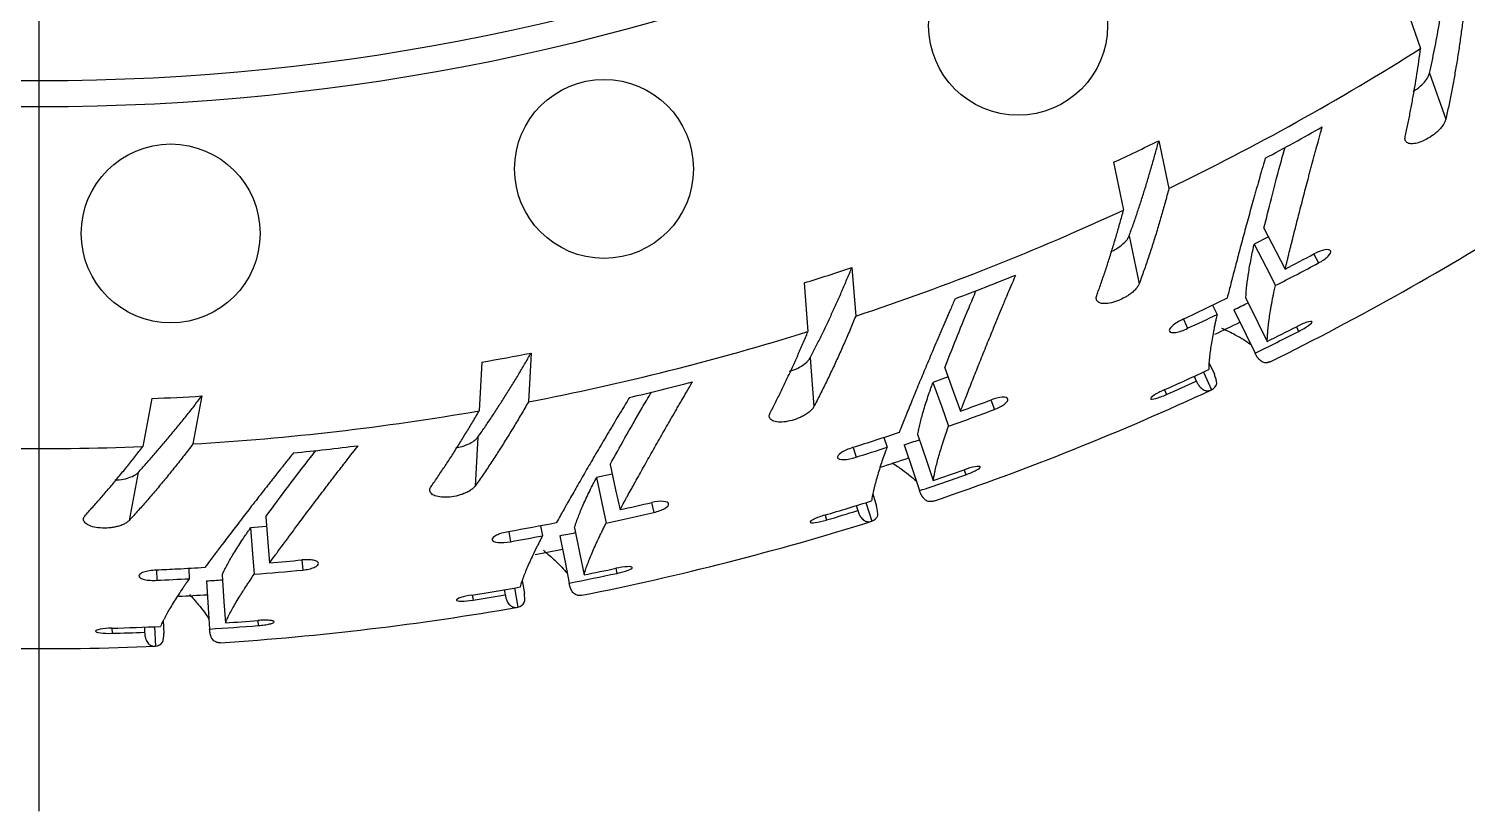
# Model space of a CAD drawing. Header units: millimetres. Extents: x 0 to 594, y 0 to 420.
# Drawn here: x 443.68 to 487.91, y 119.35 to 143.4 of the extents above; entities that cross this region are included whole.
import ezdxf

# ---------------------------------------------------------------- set-up
doc = ezdxf.new("R2010")
doc.units = ezdxf.units.MM
doc.linetypes.add('CENTERX2', pattern=[20.32, 12.7, -2.54, 2.54, -2.54])
doc.layers.add('중심선', color=1, linetype='CENTERX2')

msp = doc.modelspace()

# ---------------------------------------------------------------- linework, layer by layer
at = {"color": 7, "linetype": 'Continuous', "lineweight": 25}
for p, q in [((485.98, 144.215), (486.48, 142.801)), ((486.752, 142.034), (487.253, 140.62)), ((478.427, 139.959), (478.739, 138.491)), ((477.034, 139.299), (477.346, 137.831)), ((477.515, 137.035), (477.827, 135.568)), ((481.799, 137.013), (481.362, 136.785)), ((468.99, 136.064), (469.108, 134.569)), ((467.523, 135.592), (467.64, 134.096)), ((479.184, 134.477), (479.316, 134.196)), ((480.084, 134.905), (480.219, 134.623)), ((457.609, 133.158), (457.531, 131.66)), ((459.126, 133.435), (459.047, 131.937)), ((467.704, 133.285), (467.822, 131.789)), ((471.949, 132.704), (471.485, 132.535)), ((479.513, 132.722), (479.58, 132.576)), ((480.151, 132.773), (479.982, 133.134)), ((447.463, 132.039), (447.19, 130.564)), ((449.003, 132.116), (448.729, 130.641)), ((457.488, 130.847), (457.41, 129.349)), ((469.026, 130.531), (469.119, 130.235)), ((469.974, 130.837), (470.071, 130.541)), ((447.041, 129.764), (446.768, 128.289)), ((461.621, 129.717), (461.139, 129.61)), ((469.122, 128.748), (469.17, 128.594)), ((469.762, 128.715), (469.641, 129.095)), ((450.991, 128.104), (450.499, 128.06)), ((458.439, 127.944), (458.493, 127.638)), ((459.419, 128.124), (459.476, 127.817)), ((447.605, 126.762), (447.618, 126.451)), ((448.6, 126.812), (448.617, 126.5)), ((458.302, 126.164), (458.329, 126.005)), ((458.931, 126.048), (458.862, 126.441)), ((447.846, 124.817), (447.828, 125.216)), ((447.237, 125.014), (447.243, 124.854))]:
    msp.add_line(p, q, dxfattribs=at)
at = {"color": 8, "linetype": 'Continuous', "lineweight": 25}
for p, q in [((483.195, 136.48), (483.342, 136.205)), ((482.658, 134.243), (482.729, 134.102)), ((479.8, 132.853), (480.053, 132.308)), ((478.606, 132.304), (478.669, 132.164)), ((473.263, 131.993), (473.373, 131.701)), ((472.439, 129.845), (472.491, 129.696)), ((462.831, 128.841), (462.901, 128.537)), ((469.424, 128.84), (469.604, 128.266)), ((468.168, 128.456), (468.213, 128.304)), ((452.076, 127.077), (452.107, 126.767)), ((461.733, 126.819), (461.766, 126.665)), ((458.613, 126.216), (458.716, 125.624)), ((457.317, 125.999), (457.342, 125.843)), ((450.724, 125.216), (450.737, 125.059)), ((446.239, 124.975), (446.243, 124.821)), ((447.552, 125.025), (447.577, 124.425))]:
    msp.add_line(p, q, dxfattribs=at)
at = {"color": 7, "linetype": 'Continuous', "lineweight": 25, "flags": 128}
for points in [[(481.662, 137.279), (482.027, 136.572), (482.315, 136.017)], [(481.362, 136.785), (481.726, 136.072), (482.012, 135.511)], [(481.108, 135.118), (481.476, 134.377), (481.764, 133.794)], [(480.736, 134.766), (481.101, 134.019), (481.387, 133.432)], [(471.847, 132.985), (472.118, 132.237), (472.33, 131.649)], [(471.485, 132.535), (471.753, 131.78), (471.964, 131.187)], [(470.602, 130.614), (470.866, 129.826), (471.073, 129.207)], [(471.016, 130.915), (471.284, 130.132), (471.494, 129.517)], [(461.139, 129.61), (461.306, 128.827), (461.437, 128.211)], [(461.557, 130.009), (461.727, 129.232), (461.861, 128.622)], [(450.966, 128.402), (451.033, 127.609), (451.086, 126.987)], [(450.499, 128.06), (450.563, 127.262), (450.613, 126.635)], [(460.463, 128.066), (460.626, 127.254), (460.754, 126.616)], [(460.012, 127.821), (460.171, 127.006), (460.296, 126.365)], [(449.627, 126.618), (449.683, 125.792), (449.727, 125.143)], [(449.149, 126.434), (449.2, 125.605), (449.24, 124.953)]]:
    msp.add_lwpolyline(points, dxfattribs=at)
at = {"color": 7, "linetype": 'Continuous', "lineweight": 25}
for centre, radius in [((444, 210), 69), ((444, 210), 68.2), ((474.102, 143.495), 2.75), ((461.369, 139.096), 2.75), ((448.045, 137.112), 2.75)]:
    msp.add_circle(centre, radius, dxfattribs=at)
for centre, radius, start, end in [((444, 210), 79.5, 295.91045, 302.29934), ((444, 210), 80.015, 298.11088, 299.54301), ((443.688, 211.467), 79.5, 294.79934, 295.91045), ((444, 210), 79.5, 288.41045, 294.79934), ((444, 210), 85.65, 296.23156, 302.3935), ((444, 210), 83.315, 297.37917, 298.06687), ((443.882, 211.495), 79.5, 287.29934, 288.41045), ((444, 210), 80.015, 290.61088, 292.04301), ((444, 210), 83.627, 297.03519, 298.06289), ((444, 210), 83.724, 296.02588, 296.36092), ((444, 210), 83.627, 294.97978, 295.66492), ((444, 210), 79.5, 280.91045, 287.29934), ((444, 210), 84.15, 295.4438, 296.02542), ((444, 210), 85.208, 296.02588, 297.03454), ((444, 210), 85.05, 296.36091, 297.0346), ((444.079, 211.498), 79.5, 279.79934, 280.91045), ((444, 210), 85.05, 294.003, 295.01354), ((444, 210), 80.015, 283.11088, 284.54301), ((444, 210), 85.65, 288.73185, 294.89415), ((444, 210), 85.208, 294.00855, 294.681), ((444.273, 211.475), 79.5, 272.29934, 273.41045), ((444, 210), 83.315, 289.87917, 290.56687), ((444, 210), 79.5, 273.41045, 279.79934), ((444, 210), 83.627, 289.53519, 290.56289), ((444, 210), 79.5, 265.91045, 272.29934), ((444, 210), 80.015, 275.61088, 277.04301), ((444, 210), 83.627, 287.47978, 288.16492), ((444, 210), 83.724, 288.52588, 288.86092), ((444, 210), 84.15, 287.9035, 288.52671), ((444, 210), 85.208, 288.52588, 289.53454), ((444, 210), 85.05, 288.86091, 289.5346), ((444, 210), 83.315, 282.37917, 283.06687), ((444, 210), 85.05, 286.503, 287.51354), ((444, 210), 83.627, 282.03519, 283.06289), ((444, 210), 85.208, 286.50855, 287.181), ((444, 210), 83.724, 281.02588, 281.36092), ((444, 210), 85.65, 281.23146, 287.39354), ((444, 210), 83.627, 279.97978, 280.66492), ((444, 210), 84.15, 280.44287, 281.02511), ((444, 210), 83.315, 274.87917, 275.56687), ((444, 210), 83.627, 274.53519, 275.56289), ((444, 210), 85.208, 281.02588, 282.03454), ((444, 210), 85.05, 281.36091, 282.0346), ((444, 210), 83.627, 272.47978, 273.16492), ((444, 210), 83.724, 273.52588, 273.86092), ((444, 210), 85.05, 279.003, 280.01354), ((444, 210), 84.15, 272.91665, 273.52681), ((444, 210), 85.65, 273.73193, 279.89413), ((444, 210), 85.208, 279.00855, 279.681), ((444, 210), 85.05, 273.86091, 274.5346), ((444, 210), 85.05, 271.503, 272.51354), ((444, 210), 85.208, 271.50855, 272.181), ((444, 210), 85.208, 273.52588, 274.53454), ((444, 210), 85.65, 266.2314, 272.39361)]:
    msp.add_arc(centre, radius, start, end, dxfattribs=at)
for points, knots in [([(486.752, 142.034), (486.779, 142.154), (486.832, 142.395), (486.907, 142.763), (486.978, 143.135), (487.045, 143.511), (487.108, 143.891), (487.167, 144.274), (487.223, 144.66), (487.257, 144.921), (487.275, 145.052)], [0, 0, 0, 0, 0.127806, 0.254811, 0.381017, 0.506422, 0.631025, 0.754824, 0.877816, 1, 1, 1, 1]), ([(487.775, 143.638), (487.756, 143.489), (487.716, 143.191), (487.652, 142.751), (487.582, 142.314), (487.508, 141.882), (487.428, 141.455), (487.344, 141.033), (487.283, 140.758), (487.253, 140.62)], [0, 0, 0, 0, 0.139507, 0.280137, 0.421885, 0.564747, 0.708721, 0.853805, 1, 1, 1, 1]), ([(486.005, 140.088), (486.032, 140.213), (486.086, 140.462), (486.162, 140.842), (486.234, 141.227), (486.302, 141.615), (486.365, 142.007), (486.425, 142.401), (486.462, 142.668), (486.48, 142.801)], [0, 0, 0, 0, 0.146015, 0.290981, 0.434895, 0.577756, 0.719563, 0.860312, 1, 1, 1, 1]), ([(486.249, 141.48), (486.287, 141.503), (486.406, 141.575), (486.565, 141.721), (486.656, 141.835), (486.691, 141.892), (486.699, 141.906), (486.728, 141.957), (486.741, 142), (486.752, 142.034)], [0, 0, 0, 0, 0.141681, 0.439181, 0.718399, 0.726361, 0.742124, 0.797039, 1, 1, 1, 1]), ([(482.315, 136.017), (482.338, 136.11), (482.359, 136.195), (482.387, 136.309), (482.4, 136.363), (482.414, 136.421), (482.421, 136.448), (482.424, 136.461), (482.425, 136.467), (482.426, 136.47), (482.426, 136.472), (482.446, 136.551), (482.475, 136.669), (482.506, 136.792), (482.527, 136.874), (482.537, 136.917), (482.589, 137.125), (482.654, 137.381), (482.721, 137.646), (482.767, 137.825), (482.79, 137.914), (482.862, 138.19), (482.935, 138.472), (483.024, 138.809), (483.063, 138.956), (483.089, 139.054), (483.102, 139.102), (483.143, 139.253), (483.183, 139.405), (483.232, 139.582), (483.256, 139.671), (483.268, 139.715), (483.273, 139.734), (483.276, 139.747), (483.278, 139.754), (483.325, 139.923), (483.383, 140.132), (483.453, 140.388)], [0, 0, 0, 0, 0.0625, 0.0625, 0.09375, 0.109375, 0.117187, 0.121094, 0.123047, 0.123047, 0.125, 0.125, 0.1875, 0.21875, 0.21875, 0.25, 0.25, 0.375, 0.4375, 0.4375, 0.5, 0.5, 0.625, 0.6875, 0.71875, 0.71875, 0.75, 0.75, 0.8125, 0.84375, 0.859375, 0.867187, 0.871094, 0.871094, 0.875, 0.875, 1, 1, 1, 1]), ([(487.253, 140.62), (487.248, 140.604), (487.24, 140.573), (487.218, 140.523), (487.19, 140.472), (487.154, 140.42), (487.111, 140.366), (487.053, 140.301), (486.977, 140.228), (486.847, 140.121), (486.658, 139.999), (486.422, 139.896), (486.249, 139.864), (486.142, 139.871), (486.079, 139.891), (486.031, 139.925), (486.016, 139.957), (486.008, 139.974)], [0, 0, 0, 0, 0.042898, 0.084738, 0.125943, 0.166959, 0.208238, 0.250223, 0.312967, 0.375442, 0.499538, 0.624102, 0.749016, 0.810986, 0.874566, 0.936994, 1, 1, 1, 1]), ([(477.515, 137.035), (477.557, 137.151), (477.641, 137.383), (477.764, 137.738), (477.882, 138.097), (477.998, 138.461), (478.11, 138.83), (478.219, 139.202), (478.325, 139.577), (478.393, 139.832), (478.427, 139.959)], [0, 0, 0, 0, 0.1278059, 0.2548115, 0.381017, 0.5064218, 0.6310247, 0.7548237, 0.8778164, 1, 1, 1, 1]), ([(481.701, 139.424), (481.665, 139.297), (481.631, 139.182), (481.586, 139.027), (481.565, 138.954), (481.543, 138.877), (481.532, 138.84), (481.528, 138.824), (481.525, 138.814), (481.524, 138.811), (481.494, 138.705), (481.451, 138.556), (481.402, 138.381), (481.381, 138.306), (481.367, 138.256), (481.359, 138.23), (481.298, 138.012), (481.218, 137.725), (481.142, 137.445), (481.091, 137.26), (481.066, 137.167), (480.993, 136.898), (480.946, 136.722), (480.855, 136.378), (480.811, 136.211), (480.746, 135.963), (480.714, 135.842), (480.678, 135.704), (480.661, 135.636), (480.652, 135.602), (480.648, 135.588), (480.646, 135.578), (480.644, 135.572), (480.613, 135.451), (480.576, 135.3), (480.528, 135.119)], [0, 0, 0, 0, 0.0625, 0.0625, 0.09375, 0.109375, 0.117187, 0.121094, 0.121094, 0.125, 0.125, 0.1875, 0.21875, 0.234375, 0.234375, 0.25, 0.25, 0.375, 0.4375, 0.4375, 0.5, 0.5, 0.625, 0.625, 0.75, 0.75, 0.8125, 0.84375, 0.859375, 0.867188, 0.871094, 0.871094, 0.875, 0.875, 1, 1, 1, 1]), ([(481.662, 137.279), (481.81, 137.873), (481.993, 138.607), (482.26, 139.575), (482.311, 139.759)], [0, 0, 0, 0, 0.810117, 1, 1, 1, 1]), ([(478.739, 138.491), (478.7, 138.347), (478.622, 138.056), (478.5, 137.628), (478.375, 137.204), (478.245, 136.786), (478.11, 136.373), (477.971, 135.965), (477.875, 135.701), (477.827, 135.568)], [0, 0, 0, 0, 0.139543, 0.280197, 0.421957, 0.564819, 0.708781, 0.853841, 1, 1, 1, 1]), ([(476.52, 135.204), (476.564, 135.324), (476.65, 135.563), (476.775, 135.931), (476.896, 136.302), (477.014, 136.678), (477.128, 137.058), (477.239, 137.442), (477.31, 137.702), (477.346, 137.831)], [0, 0, 0, 0, 0.14599, 0.290939, 0.434844, 0.577706, 0.719521, 0.860287, 1, 1, 1, 1]), ([(476.944, 136.551), (476.985, 136.569), (477.112, 136.625), (477.288, 136.749), (477.394, 136.85), (477.436, 136.902), (477.446, 136.915), (477.481, 136.962), (477.5, 137.003), (477.515, 137.035)], [0, 0, 0, 0, 0.1416823, 0.4391853, 0.7183916, 0.7263594, 0.742128, 0.7970315, 1, 1, 1, 1]), ([(481.108, 135.118), (481.109, 135.146), (481.111, 135.194), (481.115, 135.296), (481.131, 135.486), (481.171, 135.807), (481.237, 136.184), (481.293, 136.469), (481.331, 136.643), (481.35, 136.733), (481.362, 136.785)], [0, 0, 0, 0, 0.072316, 0.124787, 0.249627, 0.499467, 0.749581, 0.874752, 0.92813, 1, 1, 1, 1]), ([(483.342, 136.205), (483.459, 136.268), (483.563, 136.341), (483.702, 136.481), (483.731, 136.54), (483.694, 136.615), (483.63, 136.626), (483.437, 136.59), (483.317, 136.545), (483.2, 136.483)], [0, 0, 0, 0, 0.25, 0.25, 0.5, 0.5, 0.75, 0.75, 1, 1, 1, 1]), ([(467.704, 133.285), (467.761, 133.394), (467.875, 133.613), (468.043, 133.949), (468.207, 134.29), (468.369, 134.636), (468.529, 134.986), (468.685, 135.341), (468.839, 135.7), (468.94, 135.943), (468.99, 136.064)], [0, 0, 0, 0, 0.127806, 0.254811, 0.381017, 0.506422, 0.631025, 0.754824, 0.877816, 1, 1, 1, 1]), ([(472.33, 131.649), (472.366, 131.738), (472.397, 131.819), (472.44, 131.929), (472.46, 131.981), (472.481, 132.036), (472.491, 132.062), (472.496, 132.075), (472.498, 132.08), (472.5, 132.084), (472.5, 132.085), (472.53, 132.161), (472.575, 132.275), (472.621, 132.392), (472.652, 132.471), (472.668, 132.512), (472.747, 132.712), (472.845, 132.957), (472.946, 133.211), (473.015, 133.382), (473.049, 133.468), (473.156, 133.732), (473.266, 134.002), (473.398, 134.325), (473.456, 134.465), (473.494, 134.558), (473.513, 134.604), (473.573, 134.749), (473.634, 134.894), (473.704, 135.064), (473.74, 135.148), (473.758, 135.191), (473.765, 135.209), (473.77, 135.221), (473.773, 135.228), (473.841, 135.39), (473.927, 135.589), (474.03, 135.834)], [0, 0, 0, 0, 0.0625, 0.0625, 0.09375, 0.109375, 0.117187, 0.121094, 0.123047, 0.123047, 0.125, 0.125, 0.1875, 0.21875, 0.21875, 0.25, 0.25, 0.375, 0.4375, 0.4375, 0.5, 0.5, 0.625, 0.6875, 0.71875, 0.71875, 0.75, 0.75, 0.8125, 0.84375, 0.859375, 0.867187, 0.871094, 0.871094, 0.875, 0.875, 1, 1, 1, 1]), ([(471.847, 132.985), (472.072, 133.555), (472.35, 134.258), (472.74, 135.184), (472.815, 135.36)], [0, 0, 0, 0, 0.810117, 1, 1, 1, 1]), ([(477.827, 135.568), (477.821, 135.553), (477.808, 135.523), (477.78, 135.477), (477.745, 135.43), (477.703, 135.382), (477.653, 135.334), (477.588, 135.278), (477.502, 135.215), (477.359, 135.127), (477.157, 135.03), (476.908, 134.959), (476.733, 134.949), (476.627, 134.97), (476.568, 134.999), (476.525, 135.038), (476.514, 135.073), (476.508, 135.09)], [0, 0, 0, 0, 0.042901, 0.084742, 0.125949, 0.166965, 0.208241, 0.250223, 0.312968, 0.375442, 0.499538, 0.624102, 0.749016, 0.810987, 0.874566, 0.936995, 1, 1, 1, 1]), ([(481.764, 133.794), (481.765, 133.826), (481.766, 133.855), (481.767, 133.894), (481.768, 133.912), (481.769, 133.93), (481.769, 133.939), (481.769, 133.943), (481.769, 133.945), (481.769, 133.946), (481.771, 133.973), (481.773, 134.014), (481.778, 134.065), (481.779, 134.088), (481.781, 134.103), (481.781, 134.112), (481.793, 134.24), (481.809, 134.372), (481.839, 134.587), (481.856, 134.699), (481.88, 134.837), (481.892, 134.908), (481.898, 134.939), (481.902, 134.96), (481.903, 134.97), (481.913, 135.024), (481.925, 135.089), (481.94, 135.164), (481.947, 135.201), (481.951, 135.219), (481.953, 135.227), (481.954, 135.232), (481.954, 135.236), (481.967, 135.3), (481.987, 135.39), (482.012, 135.511)], [0, 0, 0, 0, 0.0625, 0.0625, 0.09375, 0.109375, 0.117188, 0.121094, 0.121094, 0.125, 0.125, 0.1875, 0.21875, 0.234375, 0.234375, 0.25, 0.25, 0.5, 0.5, 0.625, 0.6875, 0.71875, 0.734375, 0.734375, 0.75, 0.75, 0.8125, 0.84375, 0.859375, 0.867187, 0.871094, 0.871094, 0.875, 0.875, 1, 1, 1, 1]), ([(472.167, 135.107), (472.114, 134.985), (472.066, 134.876), (472.001, 134.728), (471.97, 134.659), (471.938, 134.585), (471.923, 134.55), (471.917, 134.535), (471.912, 134.525), (471.911, 134.522), (471.867, 134.421), (471.806, 134.279), (471.734, 134.112), (471.703, 134.041), (471.683, 133.993), (471.672, 133.968), (471.583, 133.759), (471.466, 133.485), (471.354, 133.218), (471.279, 133.041), (471.242, 132.952), (471.135, 132.695), (471.065, 132.526), (470.93, 132.197), (470.864, 132.037), (470.768, 131.8), (470.721, 131.684), (470.667, 131.552), (470.641, 131.487), (470.628, 131.455), (470.622, 131.441), (470.618, 131.432), (470.616, 131.426), (470.569, 131.31), (470.512, 131.165), (470.442, 130.992)], [0, 0, 0, 0, 0.0625, 0.0625, 0.09375, 0.109375, 0.117188, 0.121094, 0.121094, 0.125, 0.125, 0.1875, 0.21875, 0.234375, 0.234375, 0.25, 0.25, 0.375, 0.4375, 0.4375, 0.5, 0.5, 0.625, 0.625, 0.75, 0.75, 0.8125, 0.84375, 0.859375, 0.867187, 0.871094, 0.871094, 0.875, 0.875, 1, 1, 1, 1]), ([(469.108, 134.569), (469.05, 134.43), (468.935, 134.152), (468.759, 133.744), (468.579, 133.34), (468.395, 132.942), (468.208, 132.55), (468.017, 132.165), (467.887, 131.915), (467.822, 131.789)], [0, 0, 0, 0, 0.139577, 0.280252, 0.422023, 0.564885, 0.708836, 0.853874, 1, 1, 1, 1]), ([(479.174, 134.473), (479.046, 134.417), (478.928, 134.345), (478.769, 134.205), (478.736, 134.143), (478.777, 134.067), (478.849, 134.055), (479.061, 134.089), (479.191, 134.134), (479.316, 134.196)], [0, 0, 0, 0, 0.25, 0.25, 0.5, 0.5, 0.75, 0.75, 1, 1, 1, 1]), ([(480.219, 134.623), (480.207, 134.564), (480.195, 134.512), (480.18, 134.444), (480.174, 134.413), (480.167, 134.382), (480.164, 134.367), (480.162, 134.361), (480.162, 134.357), (480.161, 134.356), (480.152, 134.312), (480.139, 134.249), (480.124, 134.175), (480.118, 134.143), (480.114, 134.121), (480.112, 134.11), (480.078, 133.935), (480.052, 133.782), (480.02, 133.57), (480.006, 133.468), (479.993, 133.356), (479.987, 133.302), (479.984, 133.279), (479.983, 133.264), (479.982, 133.257), (479.978, 133.218), (479.974, 133.173), (479.971, 133.125), (479.969, 133.102), (479.969, 133.09), (479.968, 133.085), (479.968, 133.082), (479.968, 133.08), (479.966, 133.042), (479.964, 132.99), (479.962, 132.927)], [0, 0, 0, 0, 0.0625, 0.0625, 0.09375, 0.109375, 0.117188, 0.121094, 0.121094, 0.125, 0.125, 0.1875, 0.21875, 0.234375, 0.234375, 0.25, 0.25, 0.5, 0.5, 0.625, 0.6875, 0.71875, 0.734375, 0.734375, 0.75, 0.75, 0.8125, 0.84375, 0.859375, 0.867188, 0.871094, 0.871094, 0.875, 0.875, 1, 1, 1, 1]), ([(466.479, 131.599), (466.538, 131.712), (466.654, 131.938), (466.826, 132.286), (466.995, 132.639), (467.161, 132.996), (467.324, 133.358), (467.484, 133.724), (467.588, 133.972), (467.64, 134.096)], [0, 0, 0, 0, 0.145968, 0.290901, 0.434799, 0.57766, 0.719483, 0.860264, 1, 1, 1, 1]), ([(480.36, 134.204), (480.508, 134.134), (480.901, 133.946), (481.117, 133.801), (481.251, 133.711)], [0, 0, 0, 0, 0.3763399, 1, 1, 1, 1]), ([(482.729, 134.102), (482.848, 134.163), (482.957, 134.227), (483.111, 134.338), (483.149, 134.38), (483.13, 134.417), (483.074, 134.412), (482.893, 134.353), (482.776, 134.303), (482.658, 134.243)], [0, 0, 0, 0, 0.25, 0.25, 0.5, 0.5, 0.75, 0.75, 1, 1, 1, 1]), ([(457.488, 130.847), (457.559, 130.948), (457.7, 131.15), (457.91, 131.461), (458.118, 131.778), (458.324, 132.1), (458.528, 132.426), (458.729, 132.758), (458.928, 133.093), (459.06, 133.321), (459.126, 133.435)], [0, 0, 0, 0, 0.127806, 0.254811, 0.381017, 0.506422, 0.631025, 0.754824, 0.877816, 1, 1, 1, 1]), ([(467.075, 132.88), (467.118, 132.892), (467.251, 132.931), (467.442, 133.031), (467.56, 133.117), (467.608, 133.163), (467.62, 133.175), (467.661, 133.217), (467.685, 133.255), (467.704, 133.285)], [0, 0, 0, 0, 0.1416779, 0.4391814, 0.7183925, 0.7263629, 0.7421275, 0.7970274, 1, 1, 1, 1]), ([(481.857, 133.171), (481.843, 133.164), (481.83, 133.158), (481.813, 133.152), (481.805, 133.15), (481.797, 133.147), (481.794, 133.146), (481.792, 133.146), (481.791, 133.146), (481.791, 133.146), (481.78, 133.143), (481.764, 133.139), (481.745, 133.138), (481.737, 133.137), (481.731, 133.137), (481.728, 133.137), (481.683, 133.137), (481.642, 133.147), (481.583, 133.18), (481.554, 133.201), (481.522, 133.232), (481.506, 133.249), (481.499, 133.257), (481.495, 133.262), (481.492, 133.265), (481.481, 133.279), (481.467, 133.297), (481.452, 133.319), (481.444, 133.331), (481.441, 133.336), (481.439, 133.339), (481.438, 133.34), (481.438, 133.341), (481.426, 133.36), (481.41, 133.389), (481.387, 133.432)], [0, 0, 0, 0, 0.0625, 0.0625, 0.09375, 0.109375, 0.117187, 0.121094, 0.121094, 0.125, 0.125, 0.1875, 0.21875, 0.234375, 0.234375, 0.25, 0.25, 0.5, 0.5, 0.625, 0.6875, 0.71875, 0.734375, 0.734375, 0.75, 0.75, 0.8125, 0.84375, 0.859375, 0.867188, 0.871094, 0.871094, 0.875, 0.875, 1, 1, 1, 1]), ([(480.053, 132.308), (480.127, 132.361), (480.263, 132.46), (480.176, 132.68), (480.137, 132.781)], [0, 0, 0, 0, 0.538811, 1, 1, 1, 1]), ([(461.861, 128.622), (461.908, 128.705), (461.95, 128.782), (462.006, 128.885), (462.033, 128.934), (462.061, 128.986), (462.075, 129.01), (462.081, 129.022), (462.084, 129.027), (462.086, 129.03), (462.087, 129.032), (462.126, 129.103), (462.185, 129.21), (462.246, 129.32), (462.288, 129.395), (462.309, 129.433), (462.413, 129.621), (462.542, 129.851), (462.676, 130.09), (462.766, 130.25), (462.811, 130.331), (462.952, 130.579), (463.096, 130.832), (463.269, 131.135), (463.344, 131.266), (463.395, 131.354), (463.42, 131.397), (463.498, 131.533), (463.577, 131.669), (463.669, 131.828), (463.715, 131.907), (463.739, 131.947), (463.749, 131.964), (463.755, 131.975), (463.759, 131.982), (463.847, 132.133), (463.958, 132.32), (464.092, 132.549)], [0, 0, 0, 0, 0.0625, 0.0625, 0.09375, 0.109375, 0.117187, 0.121094, 0.123047, 0.123047, 0.125, 0.125, 0.1875, 0.21875, 0.21875, 0.25, 0.25, 0.375, 0.4375, 0.4375, 0.5, 0.5, 0.625, 0.6875, 0.71875, 0.71875, 0.75, 0.75, 0.8125, 0.84375, 0.859375, 0.867188, 0.871094, 0.871094, 0.875, 0.875, 1, 1, 1, 1]), ([(471.016, 130.915), (471.021, 130.943), (471.029, 130.99), (471.047, 131.091), (471.088, 131.277), (471.169, 131.59), (471.283, 131.955), (471.376, 132.23), (471.437, 132.398), (471.468, 132.485), (471.485, 132.535)], [0, 0, 0, 0, 0.072316, 0.124787, 0.249627, 0.499467, 0.749581, 0.874752, 0.92813, 1, 1, 1, 1]), ([(478.597, 132.305), (478.475, 132.25), (478.363, 132.191), (478.206, 132.087), (478.167, 132.048), (478.187, 132.011), (478.245, 132.015), (478.428, 132.065), (478.548, 132.11), (478.669, 132.164)], [0, 0, 0, 0, 0.25, 0.25, 0.5, 0.5, 0.75, 0.75, 1, 1, 1, 1]), ([(479.58, 132.576), (479.591, 132.554), (479.601, 132.536), (479.613, 132.514), (479.619, 132.504), (479.625, 132.494), (479.627, 132.49), (479.629, 132.488), (479.629, 132.487), (479.63, 132.486), (479.638, 132.472), (479.651, 132.453), (479.667, 132.432), (479.673, 132.423), (479.678, 132.417), (479.681, 132.414), (479.719, 132.367), (479.757, 132.333), (479.816, 132.3), (479.846, 132.287), (479.883, 132.28), (479.901, 132.277), (479.909, 132.277), (479.915, 132.277), (479.917, 132.277), (479.931, 132.276), (479.948, 132.277), (479.967, 132.28), (479.976, 132.282), (479.981, 132.283), (479.983, 132.283), (479.984, 132.284), (479.985, 132.284), (480, 132.287), (480.024, 132.294), (480.053, 132.308)], [0, 0, 0, 0, 0.0625, 0.0625, 0.09375, 0.109375, 0.117188, 0.121094, 0.121094, 0.125, 0.125, 0.1875, 0.21875, 0.234375, 0.234375, 0.25, 0.25, 0.5, 0.5, 0.625, 0.6875, 0.71875, 0.734375, 0.734375, 0.75, 0.75, 0.8125, 0.84375, 0.859375, 0.867187, 0.871094, 0.871094, 0.875, 0.875, 1, 1, 1, 1]), ([(447.041, 129.764), (447.125, 129.855), (447.291, 130.036), (447.54, 130.318), (447.787, 130.604), (448.033, 130.897), (448.278, 131.194), (448.521, 131.496), (448.762, 131.803), (448.923, 132.012), (449.003, 132.116)], [0, 0, 0, 0, 0.127806, 0.254811, 0.381017, 0.506422, 0.631025, 0.754824, 0.877816, 1, 1, 1, 1]), ([(459.047, 131.937), (458.972, 131.807), (458.822, 131.547), (458.593, 131.165), (458.362, 130.788), (458.128, 130.417), (457.891, 130.053), (457.652, 129.696), (457.491, 129.465), (457.41, 129.349)], [0, 0, 0, 0, 0.139607, 0.280303, 0.422084, 0.564946, 0.708887, 0.853905, 1, 1, 1, 1]), ([(462.15, 132.071), (462.082, 131.958), (462.02, 131.855), (461.937, 131.717), (461.897, 131.652), (461.856, 131.583), (461.836, 131.551), (461.828, 131.537), (461.822, 131.528), (461.82, 131.524), (461.764, 131.431), (461.684, 131.298), (461.591, 131.141), (461.551, 131.074), (461.525, 131.03), (461.511, 131.006), (461.395, 130.811), (461.244, 130.555), (461.097, 130.304), (461.001, 130.138), (460.952, 130.055), (460.812, 129.814), (460.721, 129.656), (460.544, 129.348), (460.458, 129.198), (460.332, 128.975), (460.27, 128.866), (460.199, 128.742), (460.165, 128.681), (460.148, 128.651), (460.14, 128.638), (460.135, 128.629), (460.132, 128.624), (460.071, 128.515), (459.995, 128.379), (459.903, 128.216)], [0, 0, 0, 0, 0.0625, 0.0625, 0.09375, 0.109375, 0.117187, 0.121094, 0.121094, 0.125, 0.125, 0.1875, 0.21875, 0.234375, 0.234375, 0.25, 0.25, 0.375, 0.4375, 0.4375, 0.5, 0.5, 0.625, 0.625, 0.75, 0.75, 0.8125, 0.84375, 0.859375, 0.867188, 0.871094, 0.871094, 0.875, 0.875, 1, 1, 1, 1]), ([(461.557, 130.009), (461.854, 130.545), (462.221, 131.206), (462.729, 132.073), (462.826, 132.237)], [0, 0, 0, 0, 0.810118, 1, 1, 1, 1]), ([(473.373, 131.701), (473.497, 131.748), (473.61, 131.807), (473.766, 131.927), (473.803, 131.983), (473.776, 132.061), (473.713, 132.081), (473.518, 132.071), (473.393, 132.041), (473.269, 131.995)], [0, 0, 0, 0, 0.25, 0.25, 0.5, 0.5, 0.75, 0.75, 1, 1, 1, 1]), ([(456.054, 129.335), (456.126, 129.44), (456.271, 129.649), (456.487, 129.972), (456.701, 130.299), (456.912, 130.632), (457.12, 130.97), (457.327, 131.311), (457.463, 131.544), (457.531, 131.66)], [0, 0, 0, 0, 0.145947, 0.290867, 0.434758, 0.577619, 0.719449, 0.860243, 1, 1, 1, 1]), ([(467.822, 131.789), (467.814, 131.775), (467.798, 131.747), (467.764, 131.705), (467.723, 131.663), (467.675, 131.621), (467.619, 131.58), (467.547, 131.533), (467.454, 131.482), (467.301, 131.413), (467.087, 131.343), (466.832, 131.306), (466.657, 131.319), (466.555, 131.353), (466.499, 131.39), (466.462, 131.434), (466.456, 131.47), (466.452, 131.487)], [0, 0, 0, 0, 0.042903, 0.084746, 0.125954, 0.16697, 0.208245, 0.250223, 0.312968, 0.375442, 0.499538, 0.624102, 0.749016, 0.810988, 0.874566, 0.936995, 1, 1, 1, 1]), ([(471.494, 129.517), (471.5, 129.548), (471.504, 129.577), (471.51, 129.615), (471.513, 129.633), (471.517, 129.651), (471.518, 129.66), (471.519, 129.664), (471.519, 129.666), (471.519, 129.667), (471.524, 129.693), (471.532, 129.733), (471.543, 129.784), (471.548, 129.806), (471.551, 129.821), (471.553, 129.829), (471.581, 129.955), (471.614, 130.084), (471.672, 130.293), (471.704, 130.402), (471.745, 130.536), (471.767, 130.605), (471.776, 130.635), (471.783, 130.655), (471.786, 130.664), (471.803, 130.717), (471.823, 130.78), (471.847, 130.852), (471.859, 130.888), (471.865, 130.905), (471.868, 130.913), (471.87, 130.918), (471.871, 130.921), (471.892, 130.984), (471.923, 131.07), (471.964, 131.187)], [0, 0, 0, 0, 0.0625, 0.0625, 0.09375, 0.109375, 0.117188, 0.121094, 0.121094, 0.125, 0.125, 0.1875, 0.21875, 0.234375, 0.234375, 0.25, 0.25, 0.5, 0.5, 0.625, 0.6875, 0.71875, 0.734375, 0.734375, 0.75, 0.75, 0.8125, 0.84375, 0.859375, 0.867188, 0.871094, 0.871094, 0.875, 0.875, 1, 1, 1, 1]), ([(445.422, 128.452), (445.507, 128.546), (445.679, 128.735), (445.935, 129.026), (446.189, 129.323), (446.442, 129.625), (446.693, 129.933), (446.942, 130.245), (447.107, 130.458), (447.19, 130.564)], [0, 0, 0, 0, 0.145929, 0.290836, 0.434721, 0.577582, 0.719418, 0.860225, 1, 1, 1, 1]), ([(448.729, 130.641), (448.638, 130.522), (448.455, 130.283), (448.178, 129.934), (447.9, 129.591), (447.62, 129.254), (447.337, 128.924), (447.053, 128.601), (446.863, 128.393), (446.768, 128.289)], [0, 0, 0, 0, 0.139636, 0.280351, 0.422141, 0.565003, 0.708934, 0.853933, 1, 1, 1, 1]), ([(451.086, 126.987), (451.143, 127.063), (451.195, 127.134), (451.265, 127.229), (451.297, 127.274), (451.332, 127.321), (451.349, 127.344), (451.357, 127.355), (451.36, 127.359), (451.363, 127.362), (451.363, 127.364), (451.412, 127.429), (451.484, 127.527), (451.559, 127.629), (451.61, 127.697), (451.636, 127.732), (451.764, 127.905), (451.921, 128.117), (452.085, 128.336), (452.196, 128.483), (452.251, 128.557), (452.423, 128.785), (452.599, 129.017), (452.81, 129.295), (452.902, 129.415), (452.964, 129.495), (452.994, 129.535), (453.089, 129.659), (453.185, 129.784), (453.297, 129.929), (453.354, 130.002), (453.382, 130.038), (453.394, 130.054), (453.402, 130.064), (453.407, 130.07), (453.514, 130.209), (453.648, 130.379), (453.811, 130.589)], [0, 0, 0, 0, 0.0625, 0.0625, 0.09375, 0.109375, 0.117187, 0.121094, 0.123047, 0.123047, 0.125, 0.125, 0.1875, 0.21875, 0.21875, 0.25, 0.25, 0.375, 0.4375, 0.4375, 0.5, 0.5, 0.625, 0.6875, 0.71875, 0.71875, 0.75, 0.75, 0.8125, 0.84375, 0.859375, 0.867187, 0.871094, 0.871094, 0.875, 0.875, 1, 1, 1, 1]), ([(456.811, 130.528), (456.855, 130.534), (456.993, 130.556), (457.195, 130.63), (457.323, 130.7), (457.377, 130.739), (457.391, 130.749), (457.436, 130.785), (457.465, 130.82), (457.488, 130.847)], [0, 0, 0, 0, 0.141683, 0.4391855, 0.7183872, 0.7263611, 0.7421261, 0.7970306, 1, 1, 1, 1]), ([(469.015, 130.528), (468.881, 130.489), (468.755, 130.434), (468.579, 130.315), (468.538, 130.258), (468.568, 130.177), (468.638, 130.156), (468.852, 130.162), (468.988, 130.19), (469.119, 130.235)], [0, 0, 0, 0, 0.25, 0.25, 0.5, 0.5, 0.75, 0.75, 1, 1, 1, 1]), ([(470.071, 130.541), (470.051, 130.483), (470.032, 130.433), (470.009, 130.368), (469.998, 130.338), (469.987, 130.308), (469.982, 130.294), (469.98, 130.288), (469.979, 130.285), (469.978, 130.283), (469.963, 130.241), (469.942, 130.18), (469.918, 130.108), (469.908, 130.077), (469.901, 130.056), (469.897, 130.046), (469.841, 129.877), (469.795, 129.728), (469.736, 129.522), (469.708, 129.423), (469.681, 129.314), (469.668, 129.261), (469.662, 129.238), (469.659, 129.224), (469.657, 129.216), (469.649, 129.178), (469.639, 129.135), (469.629, 129.087), (469.624, 129.064), (469.622, 129.053), (469.621, 129.049), (469.621, 129.045), (469.62, 129.043), (469.613, 129.006), (469.605, 128.955), (469.594, 128.892)], [0, 0, 0, 0, 0.0625, 0.0625, 0.09375, 0.109375, 0.117187, 0.121094, 0.121094, 0.125, 0.125, 0.1875, 0.21875, 0.234375, 0.234375, 0.25, 0.25, 0.5, 0.5, 0.625, 0.6875, 0.71875, 0.734375, 0.734375, 0.75, 0.75, 0.8125, 0.84375, 0.859375, 0.867187, 0.871094, 0.871094, 0.875, 0.875, 1, 1, 1, 1]), ([(451.823, 130.369), (451.741, 130.265), (451.666, 130.171), (451.565, 130.046), (451.518, 129.986), (451.467, 129.924), (451.443, 129.894), (451.434, 129.881), (451.427, 129.873), (451.424, 129.87), (451.356, 129.784), (451.26, 129.663), (451.148, 129.52), (451.099, 129.459), (451.067, 129.418), (451.051, 129.397), (450.91, 129.218), (450.727, 128.983), (450.549, 128.754), (450.431, 128.603), (450.373, 128.527), (450.202, 128.306), (450.091, 128.161), (449.875, 127.878), (449.771, 127.741), (449.616, 127.537), (449.54, 127.437), (449.455, 127.323), (449.412, 127.267), (449.391, 127.239), (449.382, 127.227), (449.376, 127.22), (449.373, 127.215), (449.297, 127.115), (449.205, 126.989), (449.092, 126.84)], [0, 0, 0, 0, 0.0625, 0.0625, 0.09375, 0.109375, 0.117187, 0.121094, 0.121094, 0.125, 0.125, 0.1875, 0.21875, 0.234375, 0.234375, 0.25, 0.25, 0.375, 0.4375, 0.4375, 0.5, 0.5, 0.625, 0.625, 0.75, 0.75, 0.8125, 0.84375, 0.859375, 0.867187, 0.871094, 0.871094, 0.875, 0.875, 1, 1, 1, 1]), ([(450.966, 128.402), (451.33, 128.894), (451.78, 129.502), (452.397, 130.295), (452.515, 130.445)], [0, 0, 0, 0, 0.810117, 1, 1, 1, 1]), ([(470.224, 130.061), (470.336, 129.988), (470.675, 129.767), (470.855, 129.608), (470.975, 129.501)], [0, 0, 0, 0, 0.331944, 1, 1, 1, 1]), ([(446.328, 129.535), (446.373, 129.536), (446.512, 129.539), (446.722, 129.586), (446.859, 129.639), (446.917, 129.671), (446.932, 129.679), (446.982, 129.709), (447.015, 129.74), (447.041, 129.764)], [0, 0, 0, 0, 0.141679, 0.439183, 0.71839, 0.726359, 0.742121, 0.797031, 1, 1, 1, 1]), ([(460.463, 128.066), (460.471, 128.092), (460.485, 128.138), (460.516, 128.236), (460.581, 128.415), (460.702, 128.714), (460.863, 129.061), (460.991, 129.322), (461.073, 129.481), (461.115, 129.563), (461.139, 129.61)], [0, 0, 0, 0, 0.072316, 0.124787, 0.249627, 0.499467, 0.749581, 0.874752, 0.92813, 1, 1, 1, 1]), ([(472.491, 129.696), (472.617, 129.741), (472.734, 129.791), (472.901, 129.881), (472.944, 129.917), (472.93, 129.956), (472.873, 129.958), (472.687, 129.924), (472.563, 129.89), (472.439, 129.845)], [0, 0, 0, 0, 0.25, 0.25, 0.5, 0.5, 0.75, 0.75, 1, 1, 1, 1]), ([(457.41, 129.349), (457.4, 129.336), (457.38, 129.31), (457.341, 129.273), (457.295, 129.237), (457.242, 129.202), (457.182, 129.168), (457.104, 129.131), (457.005, 129.092), (456.844, 129.044), (456.623, 129.003), (456.365, 128.999), (456.193, 129.035), (456.096, 129.082), (456.046, 129.125), (456.015, 129.174), (456.013, 129.21), (456.012, 129.228)], [0, 0, 0, 0, 0.042905, 0.08475, 0.125959, 0.166974, 0.208248, 0.250223, 0.312969, 0.375442, 0.499538, 0.624102, 0.749015, 0.810989, 0.874566, 0.936995, 1, 1, 1, 1]), ([(471.505, 128.887), (471.49, 128.881), (471.476, 128.878), (471.459, 128.874), (471.451, 128.872), (471.443, 128.871), (471.439, 128.871), (471.437, 128.871), (471.436, 128.87), (471.436, 128.87), (471.425, 128.869), (471.408, 128.868), (471.389, 128.868), (471.381, 128.869), (471.376, 128.87), (471.373, 128.87), (471.328, 128.876), (471.289, 128.892), (471.235, 128.932), (471.209, 128.956), (471.181, 128.991), (471.167, 129.01), (471.161, 129.019), (471.157, 129.025), (471.156, 129.028), (471.146, 129.044), (471.135, 129.063), (471.123, 129.087), (471.117, 129.099), (471.114, 129.105), (471.113, 129.108), (471.112, 129.109), (471.111, 129.111), (471.102, 129.131), (471.09, 129.162), (471.073, 129.207)], [0, 0, 0, 0, 0.0625, 0.0625, 0.09375, 0.109375, 0.117187, 0.121094, 0.121094, 0.125, 0.125, 0.1875, 0.21875, 0.234375, 0.234375, 0.25, 0.25, 0.5, 0.5, 0.625, 0.6875, 0.71875, 0.734375, 0.734375, 0.75, 0.75, 0.8125, 0.84375, 0.859375, 0.867187, 0.871094, 0.871094, 0.875, 0.875, 1, 1, 1, 1]), ([(462.901, 128.537), (463.031, 128.567), (463.151, 128.611), (463.321, 128.71), (463.365, 128.76), (463.348, 128.842), (463.289, 128.869), (463.094, 128.884), (462.966, 128.872), (462.837, 128.842)], [0, 0, 0, 0, 0.25, 0.25, 0.5, 0.5, 0.75, 0.75, 1, 1, 1, 1]), ([(469.604, 128.266), (469.684, 128.31), (469.832, 128.39), (469.775, 128.619), (469.748, 128.725)], [0, 0, 0, 0, 0.5388116, 1, 1, 1, 1]), ([(446.768, 128.289), (446.756, 128.277), (446.734, 128.254), (446.69, 128.222), (446.64, 128.192), (446.582, 128.165), (446.518, 128.139), (446.436, 128.113), (446.333, 128.087), (446.167, 128.06), (445.943, 128.048), (445.686, 128.078), (445.521, 128.136), (445.431, 128.195), (445.387, 128.245), (445.363, 128.298), (445.365, 128.334), (445.367, 128.352)], [0, 0, 0, 0, 0.042908, 0.084754, 0.125963, 0.166979, 0.208251, 0.250223, 0.312969, 0.375442, 0.499538, 0.624102, 0.749015, 0.81099, 0.874566, 0.936996, 1, 1, 1, 1]), ([(468.16, 128.454), (468.032, 128.416), (467.913, 128.371), (467.743, 128.289), (467.7, 128.255), (467.715, 128.216), (467.772, 128.212), (467.961, 128.238), (468.086, 128.267), (468.213, 128.304)], [0, 0, 0, 0, 0.25, 0.25, 0.5, 0.5, 0.75, 0.75, 1, 1, 1, 1]), ([(469.17, 128.594), (469.178, 128.571), (469.185, 128.552), (469.195, 128.528), (469.199, 128.518), (469.203, 128.507), (469.206, 128.502), (469.206, 128.5), (469.207, 128.499), (469.207, 128.499), (469.214, 128.484), (469.224, 128.463), (469.237, 128.44), (469.242, 128.43), (469.246, 128.424), (469.248, 128.42), (469.28, 128.369), (469.313, 128.331), (469.368, 128.29), (469.396, 128.273), (469.431, 128.261), (469.449, 128.256), (469.457, 128.255), (469.462, 128.254), (469.465, 128.253), (469.479, 128.251), (469.495, 128.25), (469.514, 128.25), (469.524, 128.251), (469.529, 128.251), (469.531, 128.252), (469.532, 128.252), (469.533, 128.252), (469.549, 128.253), (469.573, 128.257), (469.604, 128.266)], [0, 0, 0, 0, 0.0625, 0.0625, 0.09375, 0.109375, 0.117188, 0.121094, 0.121094, 0.125, 0.125, 0.1875, 0.21875, 0.234375, 0.234375, 0.25, 0.25, 0.5, 0.5, 0.625, 0.6875, 0.71875, 0.734375, 0.734375, 0.75, 0.75, 0.8125, 0.84375, 0.859375, 0.867188, 0.871094, 0.871094, 0.875, 0.875, 1, 1, 1, 1]), ([(449.627, 126.618), (449.639, 126.643), (449.659, 126.687), (449.702, 126.779), (449.79, 126.949), (449.949, 127.23), (450.154, 127.553), (450.315, 127.795), (450.417, 127.941), (450.469, 128.017), (450.499, 128.061)], [0, 0, 0, 0, 0.072316, 0.124787, 0.249627, 0.499467, 0.749581, 0.874752, 0.92813, 1, 1, 1, 1]), ([(458.428, 127.942), (458.29, 127.921), (458.157, 127.883), (457.968, 127.789), (457.919, 127.737), (457.939, 127.653), (458.006, 127.623), (458.219, 127.602), (458.357, 127.611), (458.493, 127.638)], [0, 0, 0, 0, 0.25, 0.25, 0.5, 0.5, 0.75, 0.75, 1, 1, 1, 1]), ([(460.754, 126.616), (460.763, 126.647), (460.772, 126.675), (460.783, 126.712), (460.788, 126.729), (460.794, 126.747), (460.796, 126.755), (460.797, 126.759), (460.798, 126.761), (460.798, 126.762), (460.807, 126.788), (460.82, 126.827), (460.837, 126.875), (460.845, 126.897), (460.85, 126.911), (460.853, 126.919), (460.897, 127.04), (460.946, 127.163), (461.032, 127.363), (461.077, 127.467), (461.136, 127.595), (461.166, 127.66), (461.179, 127.688), (461.188, 127.707), (461.193, 127.716), (461.216, 127.766), (461.245, 127.826), (461.278, 127.894), (461.295, 127.928), (461.303, 127.945), (461.307, 127.952), (461.309, 127.957), (461.311, 127.96), (461.34, 128.019), (461.382, 128.101), (461.437, 128.211)], [0, 0, 0, 0, 0.0625, 0.0625, 0.09375, 0.109375, 0.117187, 0.121094, 0.121094, 0.125, 0.125, 0.1875, 0.21875, 0.234375, 0.234375, 0.25, 0.25, 0.5, 0.5, 0.625, 0.6875, 0.71875, 0.734375, 0.734375, 0.75, 0.75, 0.8125, 0.84375, 0.859375, 0.867187, 0.871094, 0.871094, 0.875, 0.875, 1, 1, 1, 1]), ([(459.476, 127.817), (459.449, 127.763), (459.424, 127.716), (459.392, 127.655), (459.378, 127.627), (459.363, 127.598), (459.356, 127.585), (459.353, 127.579), (459.352, 127.576), (459.351, 127.574), (459.331, 127.534), (459.302, 127.477), (459.268, 127.409), (459.254, 127.379), (459.244, 127.36), (459.239, 127.349), (459.162, 127.189), (459.097, 127.048), (459.011, 126.852), (458.971, 126.757), (458.929, 126.652), (458.91, 126.601), (458.901, 126.58), (458.896, 126.565), (458.893, 126.559), (458.88, 126.522), (458.864, 126.48), (458.848, 126.434), (458.841, 126.412), (458.837, 126.401), (458.836, 126.397), (458.835, 126.394), (458.834, 126.392), (458.822, 126.356), (458.807, 126.306), (458.789, 126.245)], [0, 0, 0, 0, 0.0625, 0.0625, 0.09375, 0.109375, 0.117187, 0.121094, 0.121094, 0.125, 0.125, 0.1875, 0.21875, 0.234375, 0.234375, 0.25, 0.25, 0.5, 0.5, 0.625, 0.6875, 0.71875, 0.734375, 0.734375, 0.75, 0.75, 0.8125, 0.84375, 0.859375, 0.867187, 0.871094, 0.871094, 0.875, 0.875, 1, 1, 1, 1]), ([(452.107, 126.767), (452.172, 126.775), (452.301, 126.793), (452.464, 126.844), (452.57, 126.906), (452.605, 126.97), (452.562, 127.028), (452.447, 127.069), (452.278, 127.089), (452.148, 127.082), (452.082, 127.078)], [0, 0, 0, 0, 0.125166, 0.249988, 0.374983, 0.500035, 0.625109, 0.750022, 0.875009, 1, 1, 1, 1]), ([(459.507, 127.374), (459.63, 127.268), (459.96, 126.986), (460.13, 126.791), (460.237, 126.669)], [0, 0, 0, 0, 0.374372, 1, 1, 1, 1]), ([(447.594, 126.761), (447.525, 126.757), (447.387, 126.749), (447.207, 126.706), (447.09, 126.647), (447.053, 126.58), (447.102, 126.519), (447.228, 126.472), (447.411, 126.445), (447.549, 126.449), (447.618, 126.451)], [0, 0, 0, 0, 0.125235, 0.24994, 0.374942, 0.499882, 0.624774, 0.749948, 0.874983, 1, 1, 1, 1]), ([(449.092, 126.84), (448.812, 126.824), (448.313, 126.794), (447.814, 126.771), (447.594, 126.761)], [0, 0, 0, 0, 0.56, 1, 1, 1, 1]), ([(449.727, 125.143), (449.74, 125.172), (449.752, 125.199), (449.768, 125.234), (449.775, 125.25), (449.783, 125.267), (449.787, 125.275), (449.788, 125.279), (449.789, 125.281), (449.79, 125.281), (449.802, 125.306), (449.82, 125.343), (449.843, 125.389), (449.853, 125.409), (449.861, 125.423), (449.864, 125.43), (449.924, 125.544), (449.989, 125.66), (450.1, 125.847), (450.159, 125.944), (450.233, 126.063), (450.272, 126.124), (450.289, 126.15), (450.3, 126.168), (450.305, 126.176), (450.335, 126.222), (450.371, 126.278), (450.413, 126.341), (450.434, 126.373), (450.445, 126.388), (450.449, 126.395), (450.452, 126.4), (450.454, 126.402), (450.491, 126.457), (450.543, 126.533), (450.613, 126.635)], [0, 0, 0, 0, 0.0625, 0.0625, 0.09375, 0.109375, 0.117187, 0.121094, 0.121094, 0.125, 0.125, 0.1875, 0.21875, 0.234375, 0.234375, 0.25, 0.25, 0.5, 0.5, 0.625, 0.6875, 0.71875, 0.734375, 0.734375, 0.75, 0.75, 0.8125, 0.84375, 0.859375, 0.867188, 0.871094, 0.871094, 0.875, 0.875, 1, 1, 1, 1]), ([(461.766, 126.665), (461.896, 126.692), (462.018, 126.726), (462.196, 126.794), (462.243, 126.824), (462.235, 126.865), (462.179, 126.874), (461.989, 126.865), (461.863, 126.847), (461.733, 126.819)], [0, 0, 0, 0, 0.25, 0.25, 0.5, 0.5, 0.75, 0.75, 1, 1, 1, 1]), ([(448.617, 126.5), (448.582, 126.45), (448.552, 126.407), (448.512, 126.35), (448.494, 126.324), (448.476, 126.298), (448.468, 126.285), (448.464, 126.28), (448.462, 126.277), (448.461, 126.276), (448.436, 126.239), (448.399, 126.186), (448.357, 126.122), (448.339, 126.095), (448.327, 126.077), (448.321, 126.067), (448.223, 125.919), (448.14, 125.787), (448.029, 125.604), (447.977, 125.515), (447.922, 125.416), (447.896, 125.368), (447.885, 125.348), (447.878, 125.335), (447.875, 125.329), (447.856, 125.294), (447.836, 125.254), (447.814, 125.211), (447.804, 125.19), (447.799, 125.18), (447.796, 125.176), (447.795, 125.173), (447.794, 125.171), (447.778, 125.137), (447.756, 125.089), (447.73, 125.032)], [0, 0, 0, 0, 0.0625, 0.0625, 0.09375, 0.109375, 0.117188, 0.121094, 0.121094, 0.125, 0.125, 0.1875, 0.21875, 0.234375, 0.234375, 0.25, 0.25, 0.5, 0.5, 0.625, 0.6875, 0.71875, 0.734375, 0.734375, 0.75, 0.75, 0.8125, 0.84375, 0.859375, 0.867188, 0.871094, 0.871094, 0.875, 0.875, 1, 1, 1, 1]), ([(460.683, 125.99), (460.667, 125.987), (460.653, 125.985), (460.635, 125.984), (460.626, 125.984), (460.618, 125.983), (460.615, 125.983), (460.613, 125.983), (460.612, 125.983), (460.612, 125.983), (460.6, 125.983), (460.584, 125.984), (460.565, 125.987), (460.557, 125.989), (460.552, 125.99), (460.549, 125.991), (460.505, 126.003), (460.468, 126.024), (460.42, 126.071), (460.398, 126.098), (460.374, 126.136), (460.363, 126.157), (460.359, 126.167), (460.356, 126.173), (460.354, 126.176), (460.347, 126.193), (460.338, 126.214), (460.329, 126.239), (460.325, 126.252), (460.323, 126.258), (460.322, 126.261), (460.322, 126.263), (460.321, 126.264), (460.315, 126.285), (460.307, 126.317), (460.296, 126.365)], [0, 0, 0, 0, 0.0625, 0.0625, 0.09375, 0.109375, 0.117187, 0.121094, 0.121094, 0.125, 0.125, 0.1875, 0.21875, 0.234375, 0.234375, 0.25, 0.25, 0.5, 0.5, 0.625, 0.6875, 0.71875, 0.734375, 0.734375, 0.75, 0.75, 0.8125, 0.84375, 0.859375, 0.867187, 0.871094, 0.871094, 0.875, 0.875, 1, 1, 1, 1]), ([(448.623, 126.018), (448.719, 125.911), (448.996, 125.603), (449.132, 125.397), (449.221, 125.262)], [0, 0, 0, 0, 0.34722, 1, 1, 1, 1]), ([(457.309, 125.998), (457.178, 125.977), (457.054, 125.948), (456.875, 125.889), (456.827, 125.861), (456.837, 125.82), (456.894, 125.809), (457.084, 125.81), (457.211, 125.822), (457.342, 125.843)], [0, 0, 0, 0, 0.25, 0.25, 0.5, 0.5, 0.75, 0.75, 1, 1, 1, 1]), ([(458.329, 126.005), (458.334, 125.982), (458.339, 125.962), (458.345, 125.937), (458.348, 125.926), (458.351, 125.915), (458.352, 125.91), (458.353, 125.908), (458.353, 125.906), (458.353, 125.906), (458.358, 125.89), (458.365, 125.868), (458.375, 125.844), (458.379, 125.833), (458.382, 125.826), (458.384, 125.823), (458.409, 125.767), (458.437, 125.725), (458.485, 125.678), (458.511, 125.658), (458.544, 125.641), (458.562, 125.634), (458.569, 125.631), (458.575, 125.63), (458.577, 125.629), (458.59, 125.625), (458.607, 125.622), (458.626, 125.619), (458.635, 125.619), (458.64, 125.619), (458.642, 125.618), (458.643, 125.618), (458.644, 125.618), (458.66, 125.618), (458.684, 125.618), (458.716, 125.624)], [0, 0, 0, 0, 0.0625, 0.0625, 0.09375, 0.109375, 0.117188, 0.121094, 0.121094, 0.125, 0.125, 0.1875, 0.21875, 0.234375, 0.234375, 0.25, 0.25, 0.5, 0.5, 0.625, 0.6875, 0.71875, 0.734375, 0.734375, 0.75, 0.75, 0.8125, 0.84375, 0.859375, 0.867187, 0.871094, 0.871094, 0.875, 0.875, 1, 1, 1, 1]), ([(458.716, 125.624), (458.801, 125.656), (458.959, 125.716), (458.932, 125.951), (458.92, 126.06)], [0, 0, 0, 0, 0.538811, 1, 1, 1, 1]), ([(450.737, 125.059), (450.802, 125.065), (450.932, 125.078), (451.097, 125.108), (451.205, 125.142), (451.242, 125.176), (451.201, 125.204), (451.088, 125.222), (450.92, 125.228), (450.789, 125.22), (450.724, 125.216)], [0, 0, 0, 0, 0.125191, 0.249972, 0.374971, 0.499988, 0.625006, 0.749998, 0.875037, 1, 1, 1, 1]), ([(446.231, 124.979), (446.098, 124.975), (445.971, 124.964), (445.786, 124.928), (445.735, 124.906), (445.74, 124.864), (445.794, 124.846), (445.983, 124.822), (446.111, 124.818), (446.243, 124.821)], [0, 0, 0, 0, 0.25, 0.25, 0.5, 0.5, 0.75, 0.75, 1, 1, 1, 1]), ([(447.243, 124.854), (447.245, 124.829), (447.247, 124.809), (447.25, 124.784), (447.251, 124.772), (447.253, 124.761), (447.254, 124.756), (447.254, 124.754), (447.254, 124.752), (447.254, 124.752), (447.257, 124.736), (447.261, 124.713), (447.267, 124.687), (447.27, 124.676), (447.273, 124.669), (447.274, 124.665), (447.291, 124.607), (447.313, 124.562), (447.355, 124.508), (447.378, 124.485), (447.409, 124.464), (447.425, 124.455), (447.432, 124.451), (447.437, 124.449), (447.44, 124.448), (447.453, 124.443), (447.468, 124.437), (447.487, 124.432), (447.496, 124.43), (447.501, 124.43), (447.503, 124.429), (447.504, 124.429), (447.505, 124.429), (447.521, 124.426), (447.545, 124.423), (447.577, 124.425)], [0, 0, 0, 0, 0.0625, 0.0625, 0.09375, 0.109375, 0.117187, 0.121094, 0.121094, 0.125, 0.125, 0.1875, 0.21875, 0.234375, 0.234375, 0.25, 0.25, 0.5, 0.5, 0.625, 0.6875, 0.71875, 0.734375, 0.734375, 0.75, 0.75, 0.8125, 0.84375, 0.859375, 0.867187, 0.871094, 0.871094, 0.875, 0.875, 1, 1, 1, 1]), ([(447.577, 124.425), (447.666, 124.446), (447.829, 124.485), (447.834, 124.721), (447.836, 124.83)], [0, 0, 0, 0, 0.538811, 1, 1, 1, 1]), ([(449.574, 124.532), (449.558, 124.531), (449.544, 124.531), (449.526, 124.531), (449.518, 124.532), (449.51, 124.533), (449.506, 124.533), (449.505, 124.534), (449.504, 124.534), (449.503, 124.534), (449.492, 124.535), (449.476, 124.539), (449.458, 124.544), (449.45, 124.547), (449.445, 124.549), (449.442, 124.55), (449.4, 124.567), (449.366, 124.593), (449.325, 124.645), (449.306, 124.675), (449.288, 124.717), (449.28, 124.739), (449.276, 124.749), (449.274, 124.755), (449.273, 124.758), (449.268, 124.776), (449.262, 124.798), (449.257, 124.824), (449.254, 124.837), (449.253, 124.844), (449.252, 124.847), (449.252, 124.849), (449.252, 124.85), (449.248, 124.872), (449.245, 124.905), (449.24, 124.953)], [0, 0, 0, 0, 0.0625, 0.0625, 0.09375, 0.109375, 0.117188, 0.121094, 0.121094, 0.125, 0.125, 0.1875, 0.21875, 0.234375, 0.234375, 0.25, 0.25, 0.5, 0.5, 0.625, 0.6875, 0.71875, 0.734375, 0.734375, 0.75, 0.75, 0.8125, 0.84375, 0.859375, 0.867188, 0.871094, 0.871094, 0.875, 0.875, 1, 1, 1, 1])]:
    msp.add_open_spline(points, degree=3, knots=knots, dxfattribs=at)
for points in [[(486.008, 139.974), (485.996, 140.006), (485.995, 140.045), (486.005, 140.088)], [(476.508, 135.09), (476.501, 135.123), (476.505, 135.162), (476.52, 135.204)], [(480.528, 135.119), (480.079, 134.9), (479.628, 134.684), (479.174, 134.473)], [(466.452, 131.487), (466.45, 131.522), (466.459, 131.559), (466.479, 131.599)], [(470.442, 130.992), (469.968, 130.833), (469.492, 130.678), (469.015, 130.528)], [(456.012, 129.228), (456.014, 129.263), (456.028, 129.299), (456.054, 129.335)], [(445.367, 128.352), (445.373, 128.385), (445.392, 128.419), (445.422, 128.452)], [(459.903, 128.216), (459.412, 128.121), (458.92, 128.029), (458.428, 127.942)]]:
    msp.add_open_spline(points, degree=3, dxfattribs=at)
at = {"layer": '중심선', "ltscale": 2.5}
msp.add_line((444, 119.353), (444, 300.647), dxfattribs=at)

doc.saveas('drawing.dxf')
